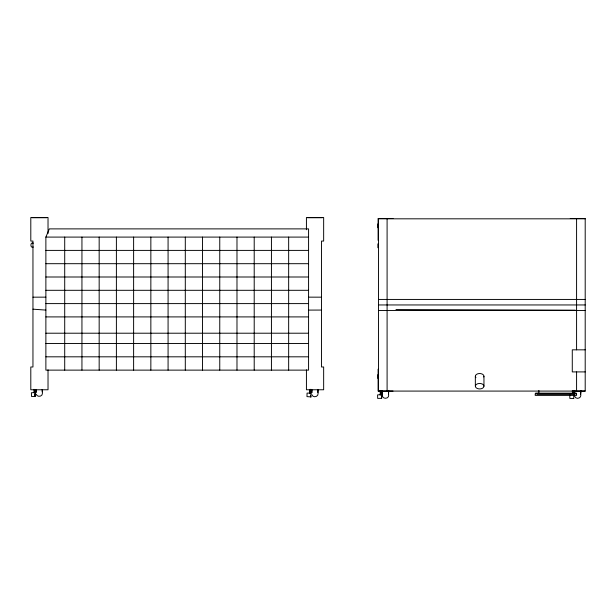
<?xml version="1.0" encoding="UTF-8"?>
<svg xmlns="http://www.w3.org/2000/svg" width="616" height="616" viewBox="0 0 616 616"><rect width="100%" height="100%" fill="white"/><g stroke="black" fill="none" stroke-linecap="round" stroke-linejoin="round"><path stroke-width="0.92" d="M381.635 390.875L381.612 398.498L381.643 390.952M42.473 393.208C42.596 396.704 37.176 397.559 36.213 394.202M45.877 237.091L49.334 228.882L308.577 228.882L308.577 370.124L45.877 370.124L45.877 237.091L308.577 237.091M311.026 393.023L307.061 393.116L306.976 396.612L311.034 396.904M573.819 390.952L573.735 398.329M377.877 223.862L377.877 227.743M377.877 243.867L377.877 247.748M377.877 374.597L377.877 378.478M31.855 217.741L46.785 217.741M307.484 217.741L322.414 217.741M393.023 218.457L378.093 218.457L378.093 240.332M570.27 218.457L585.2 218.457L585.2 391.083L378.478 391.083L378.478 218.819L585.2 218.819M33.38 243.151C30.092 241.364 30.053 248.841 33.38 247.039M45.877 250.396L308.577 250.396M45.877 263.694L308.577 263.694M45.877 277L308.577 277M45.877 290.305L308.577 290.305M32.956 297.174L45.877 297.151M308.577 297.151L321.498 297.174M378.478 299.438L585.2 299.438M45.877 303.603L308.577 303.603M378.478 304.951L585.2 304.951M308.577 310.094L321.498 310.064M378.478 310.464L585.2 310.464M45.877 316.909L308.577 316.909M45.877 333.21L308.577 333.21M45.877 343.52L308.577 343.52M585.2 349.834L572.279 349.834L572.279 371.91L585.2 371.91M45.877 356.818L308.577 356.818M393.023 391.068L378.093 391.068L378.093 369.192M572.133 391.068L585.2 391.068M35.405 389.612L35.405 392.592L31.385 392.746L31.493 396.435L35.405 396.481L35.235 389.782M381.627 394.602L377.577 394.902L377.67 398.398L381.558 398.329M34.812 395.503L35.066 395.272A3.734 2.641 -90 0 1 34.858 394.91M573.812 398.483L569.846 398.398L569.762 394.902M395.965 309.548L575.275 310.171M32.956 309.17L45.877 310.094M310.695 395.703L311.003 396.92M574.628 396.203C575.652 399.73 581.319 398.552 580.888 394.918M311.842 394.633C312.866 398.152 318.534 396.981 318.102 393.347M382.29 395.218C382.197 399.507 389.181 399.176 388.711 394.918M580.88 390.559L580.88 392.23M580.765 390.552L580.765 394.225M580.642 390.559L580.642 394.178M576.584 218.819L576.584 349.834M576.584 371.91L576.584 391.083M576.268 393.793L576.268 393.162L535.52 393.162L535.52 393.793M574.713 390.559L574.674 394.117L537.113 394.117L537.113 393.162M574.589 390.552L574.62 393.2M574.474 390.559L574.474 392.23M573.219 390.998L573.219 393.47M572.926 390.421L572.926 393.162M538.861 390.421L538.861 393.162M483.953 376.268L483.953 386.194A4.304 2.757 0 0 1 477.492 388.58A4.304 2.757 0 0 1 477.492 383.807A4.304 2.757 0 0 1 483.953 386.194M475.344 376.268L475.344 386.194M388.704 390.559L388.704 392.23M388.588 390.552L388.588 394.225M388.465 390.559L388.465 394.178M387.094 218.819L387.094 391.083M382.528 390.559L382.528 394.178M382.405 390.552L382.405 394.225M382.297 390.559L382.297 392.23M381.042 390.998L381.042 394.764M380.203 390.39L380.203 395.195M318.095 389.889L318.095 390.652M317.979 389.874L317.979 392.654M317.856 389.889L317.956 392.654M311.927 389.889L311.835 392.654M311.804 389.874L311.804 392.654M311.034 389.428L311.034 393.023M310.857 389.258L310.857 395.934M310.433 389.428L310.433 393.185M310.433 396.304L310.433 396.897M310.017 389.774L310.017 393.624M309.594 389.774L309.594 393.624M306.429 229.753L306.429 217.502L323.654 217.502L323.654 241.064L321.498 241.064L321.498 366.99L323.654 366.99L323.654 389.766L306.429 389.766L306.429 369.839M288.658 237.091L288.658 370.124M271.433 237.091L271.433 370.124M254.208 237.091L254.208 370.124M236.983 237.091L236.983 370.124M219.758 237.091L219.758 370.124M202.525 237.091L202.525 370.124M185.3 237.091L185.3 370.124M168.076 237.091L168.076 370.124M150.851 237.091L150.851 370.124M133.618 237.091L133.618 370.124M116.393 237.091L116.393 370.124M99.168 237.091L99.168 370.124M81.943 237.091L81.943 370.124M64.711 237.091L64.711 370.124M48.025 233.526L48.025 217.502L30.8 217.502L30.8 241.064L32.956 241.064L32.956 366.99L30.8 366.99L30.8 389.766L48.025 389.766L48.025 369.839M42.465 389.458L42.465 390.221M42.358 389.443L42.358 392.223M42.235 389.458L42.235 392.176M36.298 389.458L36.298 392.176M36.175 389.443L36.175 392.223M36.059 389.458L36.059 390.221M34.812 389.612L34.812 396.473M33.965 389.343L33.965 392.23M475.922 377.647A4.304 2.757 0 0 1 479.086 373.535A4.304 2.757 0 0 1 483.806 376.977M576.584 393.793L535.204 393.793L535.204 395.387L576.584 395.387L576.584 393.793"/></g></svg>
